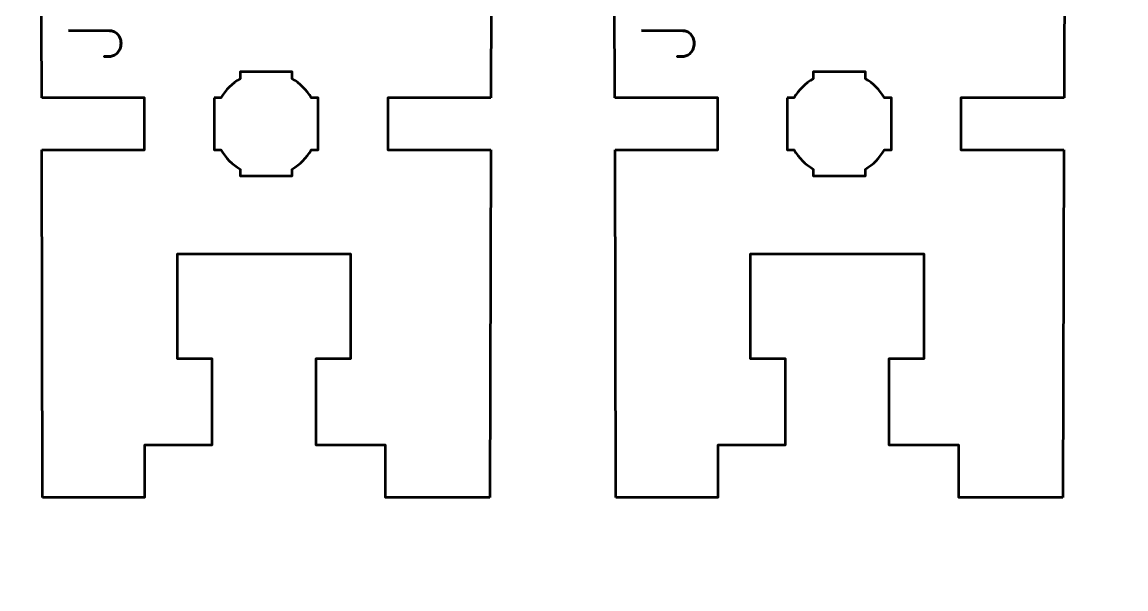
# Model space of a CAD drawing. Header units: centimetres. Extents: x -21 to 0, y -29.7 to 0.
# Drawn here: x -16.86 to -10.5, y -6.58 to -3.31 of the extents above; entities that cross this region are included whole.
import ezdxf

# ---------------------------------------------------------------- set-up
doc = ezdxf.new("R2010")
doc.units = ezdxf.units.CM
doc.header["$MEASUREMENT"] = 0
doc.layers.add('Layer 1', color=7, linetype='Continuous')

msp = doc.modelspace()

# ---------------------------------------------------------------- linework, layer by layer
at = {"layer": 'Layer 1', "color": 1, "lineweight": 53}
msp.add_open_spline([(-21.00003, -29.19995), (-21.00003, -29.19995), (-21.00003, -3.49992), (-21.00003, -3.49992), (-21.00003, -3.49992), (-21.00003, -3.41709), (-20.93286, -3.34992), (-20.85003, -3.34992), (-20.85003, -3.34992), (-20.7672, -3.34992), (-20.70003, -3.28275), (-20.70003, -3.19992), (-20.70003, -3.19992), (-20.70003, -3.11709), (-20.7672, -3.04992), (-20.85003, -3.04992), (-20.85003, -3.04992), (-20.93286, -3.04992), (-21.00003, -2.98275), (-21.00003, -2.89992), (-21.00003, -2.89992), (-21.00003, -2.81709), (-20.93286, -2.74992), (-20.85003, -2.74992), (-20.85003, -2.74992), (-20.7672, -2.74992), (-20.70003, -2.68275), (-20.70003, -2.59992), (-20.70003, -2.59992), (-20.70003, -2.51709), (-20.7672, -2.44992), (-20.85003, -2.44992), (-20.85003, -2.44992), (-20.93286, -2.44992), (-21.00003, -2.38275), (-21.00003, -2.29992), (-21.00003, -2.29992), (-21.00003, -2.21709), (-20.93286, -2.14992), (-20.85003, -2.14992), (-20.85003, -2.14992), (-20.7672, -2.14992), (-20.70003, -2.08275), (-20.70003, -1.99992), (-20.70003, -1.99992), (-20.70003, -1.91709), (-20.7672, -1.84992), (-20.85003, -1.84992), (-20.85003, -1.84992), (-20.93286, -1.84992), (-21.00003, -1.78275), (-21.00003, -1.69992), (-21.00003, -1.69992), (-21.00003, -1.61709), (-20.93286, -1.54992), (-20.85003, -1.54992), (-20.85003, -1.54992), (-20.7672, -1.54992), (-20.70003, -1.48275), (-20.70003, -1.39992), (-20.70003, -1.39992), (-20.70003, -1.31709), (-20.7672, -1.24992), (-20.85003, -1.24992), (-20.85003, -1.24992), (-20.93286, -1.24992), (-21.00003, -1.18275), (-21.00003, -1.09992), (-21.00003, -1.09992), (-21.00003, -1.09992), (-21.00003, -0.49992), (-21.00003, -0.49992), (-21.00003, -0.49992), (-21.00003, -0.22295), (-20.77694, 0.00004), (-20.49994, 0.00004), (-20.49994, 0.00004), (-20.49994, 0.00004), (-0.50008, 0.00004), (-0.50008, 0.00004), (-0.50008, 0.00004), (-0.22294, 0.00004), (0.00002, -0.22295), (0.00002, -0.49992), (0.00002, -0.49992), (0.00002, -0.49992), (0.00002, -29.19995), (0.00002, -29.19995), (0.00002, -29.19995), (0.00002, -29.47695), (-0.22294, -29.70004), (-0.50008, -29.70004), (-0.50008, -29.70004), (-0.50008, -29.70004), (-20.49994, -29.70004), (-20.49994, -29.70004), (-20.49994, -29.70004), (-20.77694, -29.70004), (-21.00003, -29.47695), (-21.00003, -29.19995)], degree=3, knots=[0, 0, 0, 0, 0.04, 0.04, 0.04, 0.04, 0.08, 0.08, 0.08, 0.08, 0.12, 0.12, 0.12, 0.12, 0.16, 0.16, 0.16, 0.16, 0.2, 0.2, 0.2, 0.2, 0.24, 0.24, 0.24, 0.24, 0.28, 0.28, 0.28, 0.28, 0.32, 0.32, 0.32, 0.32, 0.36, 0.36, 0.36, 0.36, 0.4, 0.4, 0.4, 0.4, 0.44, 0.44, 0.44, 0.44, 0.48, 0.48, 0.48, 0.48, 0.52, 0.52, 0.52, 0.52, 0.56, 0.56, 0.56, 0.56, 0.6, 0.6, 0.6, 0.6, 0.64, 0.64, 0.64, 0.64, 0.68, 0.68, 0.68, 0.68, 0.72, 0.72, 0.72, 0.72, 0.76, 0.76, 0.76, 0.76, 0.8, 0.8, 0.8, 0.8, 0.84, 0.84, 0.84, 0.84, 0.88, 0.88, 0.88, 0.88, 0.92, 0.92, 0.92, 0.92, 0.96, 0.96, 0.96, 0.96, 1, 1, 1, 1], dxfattribs=at)
at = {"layer": 'Layer 1', "color": 3, "lineweight": 53}
for points in [[(-16.74219, -3.75), (-16.74219, -3.75), (-16.74883, -2.05), (-16.74883, -2.05)], [(-14.15094, -2.05), (-14.15094, -2.05), (-14.15625, -3.75), (-14.15625, -3.75)], [(-13.44219, -3.75), (-13.44219, -3.75), (-13.44883, -2.05), (-13.44883, -2.05)], [(-10.85094, -2.05), (-10.85094, -2.05), (-10.85625, -3.75), (-10.85625, -3.75)], [(-16.7375, -6.05), (-16.7375, -6.05), (-16.74101, -4.05), (-16.74101, -4.05)], [(-14.15719, -4.05), (-14.15719, -4.05), (-14.1625, -6.05), (-14.1625, -6.05)], [(-13.4375, -6.05), (-13.4375, -6.05), (-13.44101, -4.05), (-13.44101, -4.05)], [(-10.85719, -4.05), (-10.85719, -4.05), (-10.8625, -6.05), (-10.8625, -6.05)]]:
    msp.add_open_spline(points, degree=3, dxfattribs=at)
at = {"layer": 'Layer 1', "color": 5, "lineweight": 53}
for points in [[(-16.58858, -3.36338), (-16.58858, -3.36338), (-16.35151, -3.3638), (-16.35151, -3.3638), (-16.35151, -3.3638), (-16.34375, -3.3638), (-16.33606, -3.36543), (-16.3283, -3.36853), (-16.3283, -3.36853), (-16.32061, -3.37171), (-16.31348, -3.37636), (-16.30706, -3.3825), (-16.30706, -3.3825), (-16.30057, -3.38871), (-16.29542, -3.39626), (-16.29147, -3.40522), (-16.29147, -3.40522), (-16.28759, -3.41425), (-16.28554, -3.42455), (-16.28547, -3.43619), (-16.28547, -3.43619), (-16.28547, -3.44784), (-16.28738, -3.45835), (-16.29112, -3.46766), (-16.29112, -3.46766), (-16.29493, -3.47698), (-16.30001, -3.48495), (-16.30643, -3.49151), (-16.30643, -3.49151), (-16.31285, -3.49814), (-16.3199, -3.50315), (-16.32774, -3.50668), (-16.32774, -3.50668), (-16.33557, -3.51021), (-16.34347, -3.51197), (-16.35151, -3.51197), (-16.35151, -3.51197), (-16.35151, -3.51197), (-16.38284, -3.51197), (-16.38284, -3.51197), (-16.38284, -3.51197), (-16.38284, -3.51197), (-16.35151, -3.51197), (-16.35151, -3.51197), (-16.35151, -3.51197), (-16.34347, -3.51197), (-16.33557, -3.51021), (-16.32774, -3.50668), (-16.32774, -3.50668), (-16.3199, -3.50315), (-16.31285, -3.49814), (-16.30643, -3.49151), (-16.30643, -3.49151), (-16.30001, -3.48495), (-16.29493, -3.47698), (-16.29112, -3.46766), (-16.29112, -3.46766), (-16.28738, -3.45835), (-16.28547, -3.44784), (-16.28547, -3.43619), (-16.28547, -3.43619), (-16.28554, -3.42455), (-16.28759, -3.41425), (-16.29147, -3.40522), (-16.29147, -3.40522), (-16.29542, -3.39626), (-16.30057, -3.38871), (-16.30706, -3.3825), (-16.30706, -3.3825), (-16.31348, -3.37636), (-16.32061, -3.37171), (-16.3283, -3.36853), (-16.3283, -3.36853), (-16.33606, -3.36543), (-16.34375, -3.3638), (-16.35151, -3.3638), (-16.35151, -3.3638), (-16.35151, -3.3638), (-16.58858, -3.36338), (-16.58858, -3.36338)], [(-13.28858, -3.36338), (-13.28858, -3.36338), (-13.05151, -3.3638), (-13.05151, -3.3638), (-13.05151, -3.3638), (-13.04375, -3.3638), (-13.03606, -3.36543), (-13.0283, -3.36853), (-13.0283, -3.36853), (-13.02061, -3.37171), (-13.01348, -3.37636), (-13.00706, -3.3825), (-13.00706, -3.3825), (-13.00057, -3.38871), (-12.99542, -3.39626), (-12.99147, -3.40522), (-12.99147, -3.40522), (-12.98759, -3.41425), (-12.98554, -3.42455), (-12.98547, -3.43619), (-12.98547, -3.43619), (-12.98547, -3.44784), (-12.98738, -3.45835), (-12.99112, -3.46766), (-12.99112, -3.46766), (-12.99493, -3.47698), (-13.00001, -3.48495), (-13.00643, -3.49151), (-13.00643, -3.49151), (-13.01285, -3.49814), (-13.0199, -3.50315), (-13.02774, -3.50668), (-13.02774, -3.50668), (-13.03557, -3.51021), (-13.04347, -3.51197), (-13.05151, -3.51197), (-13.05151, -3.51197), (-13.05151, -3.51197), (-13.08284, -3.51197), (-13.08284, -3.51197), (-13.08284, -3.51197), (-13.08284, -3.51197), (-13.05151, -3.51197), (-13.05151, -3.51197), (-13.05151, -3.51197), (-13.04347, -3.51197), (-13.03557, -3.51021), (-13.02774, -3.50668), (-13.02774, -3.50668), (-13.0199, -3.50315), (-13.01285, -3.49814), (-13.00643, -3.49151), (-13.00643, -3.49151), (-13.00001, -3.48495), (-12.99493, -3.47698), (-12.99112, -3.46766), (-12.99112, -3.46766), (-12.98738, -3.45835), (-12.98547, -3.44784), (-12.98547, -3.43619), (-12.98547, -3.43619), (-12.98554, -3.42455), (-12.98759, -3.41425), (-12.99147, -3.40522), (-12.99147, -3.40522), (-12.99542, -3.39626), (-13.00057, -3.38871), (-13.00706, -3.3825), (-13.00706, -3.3825), (-13.01348, -3.37636), (-13.02061, -3.37171), (-13.0283, -3.36853), (-13.0283, -3.36853), (-13.03606, -3.36543), (-13.04375, -3.3638), (-13.05151, -3.3638), (-13.05151, -3.3638), (-13.05151, -3.3638), (-13.28858, -3.36338), (-13.28858, -3.36338)]]:
    msp.add_open_spline(points, degree=3, knots=[0, 0, 0, 0, 0.05, 0.05, 0.05, 0.05, 0.1, 0.1, 0.1, 0.1, 0.15, 0.15, 0.15, 0.15, 0.2, 0.2, 0.2, 0.2, 0.25, 0.25, 0.25, 0.25, 0.3, 0.3, 0.3, 0.3, 0.35, 0.35, 0.35, 0.35, 0.4, 0.4, 0.4, 0.4, 0.45, 0.45, 0.45, 0.45, 0.5, 0.5, 0.5, 0.5, 0.55, 0.55, 0.55, 0.55, 0.6, 0.6, 0.6, 0.6, 0.65, 0.65, 0.65, 0.65, 0.7, 0.7, 0.7, 0.7, 0.75, 0.75, 0.75, 0.75, 0.8, 0.8, 0.8, 0.8, 0.85, 0.85, 0.85, 0.85, 0.9, 0.9, 0.9, 0.9, 0.95, 0.95, 0.95, 0.95, 1, 1, 1, 1], dxfattribs=at)
at = {"layer": 'Layer 1', "lineweight": 53}
for points, knots in [([(-15.75, -3.75), (-15.75, -3.75), (-15.70985, -3.75), (-15.70985, -3.75), (-15.70985, -3.75), (-15.6835, -3.70447), (-15.64553, -3.6665), (-15.6, -3.64015), (-15.6, -3.64015), (-15.6, -3.64015), (-15.6, -3.6), (-15.6, -3.6), (-15.6, -3.6), (-15.6, -3.6), (-15.45, -3.6), (-15.45, -3.6), (-15.45, -3.6), (-15.45, -3.6), (-15.3, -3.6), (-15.3, -3.6), (-15.3, -3.6), (-15.3, -3.6), (-15.3, -3.64015), (-15.3, -3.64015), (-15.3, -3.64015), (-15.25447, -3.6665), (-15.2165, -3.70447), (-15.19015, -3.75), (-15.19015, -3.75), (-15.19015, -3.75), (-15.15, -3.75), (-15.15, -3.75), (-15.15, -3.75), (-15.15, -3.75), (-15.15, -3.9), (-15.15, -3.9), (-15.15, -3.9), (-15.15, -3.9), (-15.15, -4.05), (-15.15, -4.05), (-15.15, -4.05), (-15.15, -4.05), (-15.19015, -4.05), (-15.19015, -4.05), (-15.19015, -4.05), (-15.2165, -4.09553), (-15.25447, -4.1335), (-15.3, -4.15985), (-15.3, -4.15985), (-15.3, -4.15985), (-15.3, -4.2), (-15.3, -4.2), (-15.3, -4.2), (-15.3, -4.2), (-15.45, -4.2), (-15.45, -4.2), (-15.45, -4.2), (-15.45, -4.2), (-15.6, -4.2), (-15.6, -4.2), (-15.6, -4.2), (-15.6, -4.2), (-15.6, -4.15985), (-15.6, -4.15985), (-15.6, -4.15985), (-15.64553, -4.1335), (-15.6835, -4.09553), (-15.70985, -4.05), (-15.70985, -4.05), (-15.70985, -4.05), (-15.75, -4.05), (-15.75, -4.05), (-15.75, -4.05), (-15.75, -4.05), (-15.75, -3.9), (-15.75, -3.9), (-15.75, -3.9), (-15.75, -3.9), (-15.75, -3.75), (-15.75, -3.75)], [0, 0, 0, 0, 0.05, 0.05, 0.05, 0.05, 0.1, 0.1, 0.1, 0.1, 0.15, 0.15, 0.15, 0.15, 0.2, 0.2, 0.2, 0.2, 0.25, 0.25, 0.25, 0.25, 0.3, 0.3, 0.3, 0.3, 0.35, 0.35, 0.35, 0.35, 0.4, 0.4, 0.4, 0.4, 0.45, 0.45, 0.45, 0.45, 0.5, 0.5, 0.5, 0.5, 0.55, 0.55, 0.55, 0.55, 0.6, 0.6, 0.6, 0.6, 0.65, 0.65, 0.65, 0.65, 0.7, 0.7, 0.7, 0.7, 0.75, 0.75, 0.75, 0.75, 0.8, 0.8, 0.8, 0.8, 0.85, 0.85, 0.85, 0.85, 0.9, 0.9, 0.9, 0.9, 0.95, 0.95, 0.95, 0.95, 1, 1, 1, 1]), ([(-12.45, -3.75), (-12.45, -3.75), (-12.40985, -3.75), (-12.40985, -3.75), (-12.40985, -3.75), (-12.3835, -3.70447), (-12.34553, -3.6665), (-12.3, -3.64015), (-12.3, -3.64015), (-12.3, -3.64015), (-12.3, -3.6), (-12.3, -3.6), (-12.3, -3.6), (-12.3, -3.6), (-12.15, -3.6), (-12.15, -3.6), (-12.15, -3.6), (-12.15, -3.6), (-12, -3.6), (-12, -3.6), (-12, -3.6), (-12, -3.6), (-12, -3.64015), (-12, -3.64015), (-12, -3.64015), (-11.95447, -3.6665), (-11.9165, -3.70447), (-11.89015, -3.75), (-11.89015, -3.75), (-11.89015, -3.75), (-11.85, -3.75), (-11.85, -3.75), (-11.85, -3.75), (-11.85, -3.75), (-11.85, -3.9), (-11.85, -3.9), (-11.85, -3.9), (-11.85, -3.9), (-11.85, -4.05), (-11.85, -4.05), (-11.85, -4.05), (-11.85, -4.05), (-11.89015, -4.05), (-11.89015, -4.05), (-11.89015, -4.05), (-11.9165, -4.09553), (-11.95447, -4.1335), (-12, -4.15985), (-12, -4.15985), (-12, -4.15985), (-12, -4.2), (-12, -4.2), (-12, -4.2), (-12, -4.2), (-12.15, -4.2), (-12.15, -4.2), (-12.15, -4.2), (-12.15, -4.2), (-12.3, -4.2), (-12.3, -4.2), (-12.3, -4.2), (-12.3, -4.2), (-12.3, -4.15985), (-12.3, -4.15985), (-12.3, -4.15985), (-12.34553, -4.1335), (-12.3835, -4.09553), (-12.40985, -4.05), (-12.40985, -4.05), (-12.40985, -4.05), (-12.45, -4.05), (-12.45, -4.05), (-12.45, -4.05), (-12.45, -4.05), (-12.45, -3.9), (-12.45, -3.9), (-12.45, -3.9), (-12.45, -3.9), (-12.45, -3.75), (-12.45, -3.75)], [0, 0, 0, 0, 0.05, 0.05, 0.05, 0.05, 0.1, 0.1, 0.1, 0.1, 0.15, 0.15, 0.15, 0.15, 0.2, 0.2, 0.2, 0.2, 0.25, 0.25, 0.25, 0.25, 0.3, 0.3, 0.3, 0.3, 0.35, 0.35, 0.35, 0.35, 0.4, 0.4, 0.4, 0.4, 0.45, 0.45, 0.45, 0.45, 0.5, 0.5, 0.5, 0.5, 0.55, 0.55, 0.55, 0.55, 0.6, 0.6, 0.6, 0.6, 0.65, 0.65, 0.65, 0.65, 0.7, 0.7, 0.7, 0.7, 0.75, 0.75, 0.75, 0.75, 0.8, 0.8, 0.8, 0.8, 0.85, 0.85, 0.85, 0.85, 0.9, 0.9, 0.9, 0.9, 0.95, 0.95, 0.95, 0.95, 1, 1, 1, 1]), ([(-16.74101, -4.05), (-16.74101, -4.05), (-16.15, -4.05), (-16.15, -4.05), (-16.15, -4.05), (-16.15, -4.05), (-16.15, -3.75), (-16.15, -3.75), (-16.15, -3.75), (-16.15, -3.75), (-16.74219, -3.75), (-16.74219, -3.75)], [0, 0, 0, 0, 0.3333333, 0.3333333, 0.3333333, 0.3333333, 0.6666667, 0.6666667, 0.6666667, 0.6666667, 1, 1, 1, 1]), ([(-14.15625, -3.75), (-14.15625, -3.75), (-14.75, -3.75), (-14.75, -3.75), (-14.75, -3.75), (-14.75, -3.75), (-14.75, -4.05), (-14.75, -4.05), (-14.75, -4.05), (-14.75, -4.05), (-14.15719, -4.05), (-14.15719, -4.05)], [0, 0, 0, 0, 0.3333333, 0.3333333, 0.3333333, 0.3333333, 0.6666667, 0.6666667, 0.6666667, 0.6666667, 1, 1, 1, 1]), ([(-13.44101, -4.05), (-13.44101, -4.05), (-12.85, -4.05), (-12.85, -4.05), (-12.85, -4.05), (-12.85, -4.05), (-12.85, -3.75), (-12.85, -3.75), (-12.85, -3.75), (-12.85, -3.75), (-13.44219, -3.75), (-13.44219, -3.75)], [0, 0, 0, 0, 0.3333333, 0.3333333, 0.3333333, 0.3333333, 0.6666667, 0.6666667, 0.6666667, 0.6666667, 1, 1, 1, 1]), ([(-10.85625, -3.75), (-10.85625, -3.75), (-11.45, -3.75), (-11.45, -3.75), (-11.45, -3.75), (-11.45, -3.75), (-11.45, -4.05), (-11.45, -4.05), (-11.45, -4.05), (-11.45, -4.05), (-10.85719, -4.05), (-10.85719, -4.05)], [0, 0, 0, 0, 0.3333333, 0.3333333, 0.3333333, 0.3333333, 0.6666667, 0.6666667, 0.6666667, 0.6666667, 1, 1, 1, 1]), ([(-14.1625, -6.05), (-14.1625, -6.05), (-14.7625, -6.05), (-14.7625, -6.05), (-14.7625, -6.05), (-14.7625, -6.05), (-14.7625, -5.75), (-14.7625, -5.75), (-14.7625, -5.75), (-14.7625, -5.75), (-15.1625, -5.75), (-15.1625, -5.75), (-15.1625, -5.75), (-15.1625, -5.75), (-15.1625, -5.25), (-15.1625, -5.25), (-15.1625, -5.25), (-15.1625, -5.25), (-14.9625, -5.24999), (-14.9625, -5.24999), (-14.9625, -5.24999), (-14.9625, -5.24999), (-14.9625, -4.65), (-14.9625, -4.65), (-14.9625, -4.65), (-15.34583, -4.65), (-15.57917, -4.65), (-15.9625, -4.65), (-15.9625, -4.65), (-15.9625, -4.65), (-15.9625, -5.24999), (-15.9625, -5.24999), (-15.9625, -5.24999), (-15.9625, -5.24999), (-15.7625, -5.25), (-15.7625, -5.25), (-15.7625, -5.25), (-15.7625, -5.25), (-15.7625, -5.75001), (-15.7625, -5.75001), (-15.7625, -5.75001), (-15.7625, -5.75001), (-16.15, -5.75), (-16.15, -5.75), (-16.15, -5.75), (-16.15, -5.75), (-16.15, -6.05), (-16.15, -6.05), (-16.15, -6.05), (-16.15, -6.05), (-16.7375, -6.05), (-16.7375, -6.05)], [0, 0, 0, 0, 0.0769231, 0.0769231, 0.0769231, 0.0769231, 0.1538462, 0.1538462, 0.1538462, 0.1538462, 0.2307692, 0.2307692, 0.2307692, 0.2307692, 0.3076923, 0.3076923, 0.3076923, 0.3076923, 0.3846154, 0.3846154, 0.3846154, 0.3846154, 0.4615385, 0.4615385, 0.4615385, 0.4615385, 0.5384615, 0.5384615, 0.5384615, 0.5384615, 0.6153846, 0.6153846, 0.6153846, 0.6153846, 0.6923077, 0.6923077, 0.6923077, 0.6923077, 0.7692308, 0.7692308, 0.7692308, 0.7692308, 0.8461538, 0.8461538, 0.8461538, 0.8461538, 0.9230769, 0.9230769, 0.9230769, 0.9230769, 1, 1, 1, 1]), ([(-10.8625, -6.05), (-10.8625, -6.05), (-11.4625, -6.05), (-11.4625, -6.05), (-11.4625, -6.05), (-11.4625, -6.05), (-11.4625, -5.75), (-11.4625, -5.75), (-11.4625, -5.75), (-11.4625, -5.75), (-11.8625, -5.75), (-11.8625, -5.75), (-11.8625, -5.75), (-11.8625, -5.75), (-11.8625, -5.25), (-11.8625, -5.25), (-11.8625, -5.25), (-11.8625, -5.25), (-11.6625, -5.24999), (-11.6625, -5.24999), (-11.6625, -5.24999), (-11.6625, -5.24999), (-11.6625, -4.65), (-11.6625, -4.65), (-11.6625, -4.65), (-12.04583, -4.65), (-12.27917, -4.65), (-12.6625, -4.65), (-12.6625, -4.65), (-12.6625, -4.65), (-12.6625, -5.24999), (-12.6625, -5.24999), (-12.6625, -5.24999), (-12.6625, -5.24999), (-12.4625, -5.25), (-12.4625, -5.25), (-12.4625, -5.25), (-12.4625, -5.25), (-12.4625, -5.75001), (-12.4625, -5.75001), (-12.4625, -5.75001), (-12.4625, -5.75001), (-12.85, -5.75), (-12.85, -5.75), (-12.85, -5.75), (-12.85, -5.75), (-12.85, -6.05), (-12.85, -6.05), (-12.85, -6.05), (-12.85, -6.05), (-13.4375, -6.05), (-13.4375, -6.05)], [0, 0, 0, 0, 0.0769231, 0.0769231, 0.0769231, 0.0769231, 0.1538462, 0.1538462, 0.1538462, 0.1538462, 0.2307692, 0.2307692, 0.2307692, 0.2307692, 0.3076923, 0.3076923, 0.3076923, 0.3076923, 0.3846154, 0.3846154, 0.3846154, 0.3846154, 0.4615385, 0.4615385, 0.4615385, 0.4615385, 0.5384615, 0.5384615, 0.5384615, 0.5384615, 0.6153846, 0.6153846, 0.6153846, 0.6153846, 0.6923077, 0.6923077, 0.6923077, 0.6923077, 0.7692308, 0.7692308, 0.7692308, 0.7692308, 0.8461538, 0.8461538, 0.8461538, 0.8461538, 0.9230769, 0.9230769, 0.9230769, 0.9230769, 1, 1, 1, 1])]:
    msp.add_open_spline(points, degree=3, knots=knots, dxfattribs=at)

doc.saveas('drawing.dxf')
